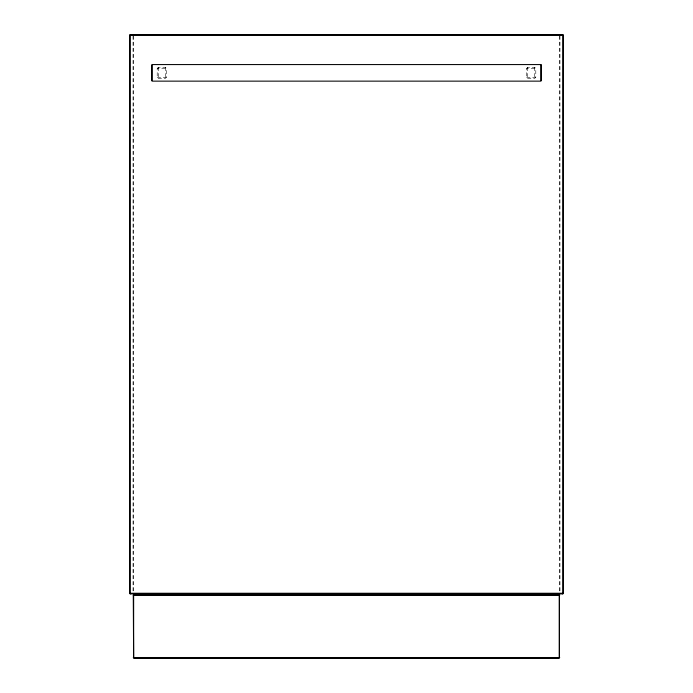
<?xml version="1.0" encoding="UTF-8"?>
<svg xmlns="http://www.w3.org/2000/svg" width="693" height="693" viewBox="0 0 693 693"><rect width="100%" height="100%" fill="white"/><g stroke="black" fill="none" stroke-linecap="round" stroke-linejoin="round"><path stroke-width="0.52" stroke-dasharray="3.46 2.6" d="M157.207 68.434L158.307 67.334L165.306 67.334L166.407 68.434L166.407 77.269L165.306 78.378L158.307 78.378L157.207 77.269L157.207 68.434L166.407 68.434M526.593 68.434L527.694 67.334L534.693 67.334L535.793 68.434L535.793 77.269L534.693 78.378L527.694 78.378L526.593 77.269L526.593 68.434L535.793 68.434M157.207 77.269L166.407 77.269M526.593 77.269L535.793 77.269M559.961 36.027L559.961 591.285M559.502 36.027L559.502 591.285M534.693 67.334L534.693 78.378M527.694 67.334L527.694 78.378M165.306 67.334L165.306 78.378M158.307 67.334L158.307 78.378M133.498 36.027L133.498 591.285M133.039 36.027L133.039 591.285"/><path stroke-width="1.04" d="M129.582 35.291L130.232 34.65L562.768 34.65L563.418 35.291L563.418 593.26L562.768 593.91L130.232 593.91L129.582 593.26L129.582 35.291L563.418 35.291M133.273 595.2L559.364 594.828L559.364 657.891L133.636 657.891L133.273 595.2L559.727 595.2M559.961 593.451L559.502 593.91L559.502 593.451M558.445 658.35L558.809 657.978L134.191 657.978L558.445 657.978M129.582 593.26L563.418 593.26M133.273 657.518L559.727 657.518M133.039 593.451L133.498 593.91L133.498 593.451M562.768 34.65L562.768 593.91M559.364 594.828L559.364 657.891M558.445 594.273L134.555 594.273M541.32 65.029L541.32 80.674M151.68 65.029L151.68 80.674M133.636 594.828L133.636 657.891M130.232 34.65L130.232 593.91M540.861 64.57L152.139 64.57L152.139 81.142L540.861 81.142L540.861 64.57"/></g></svg>
